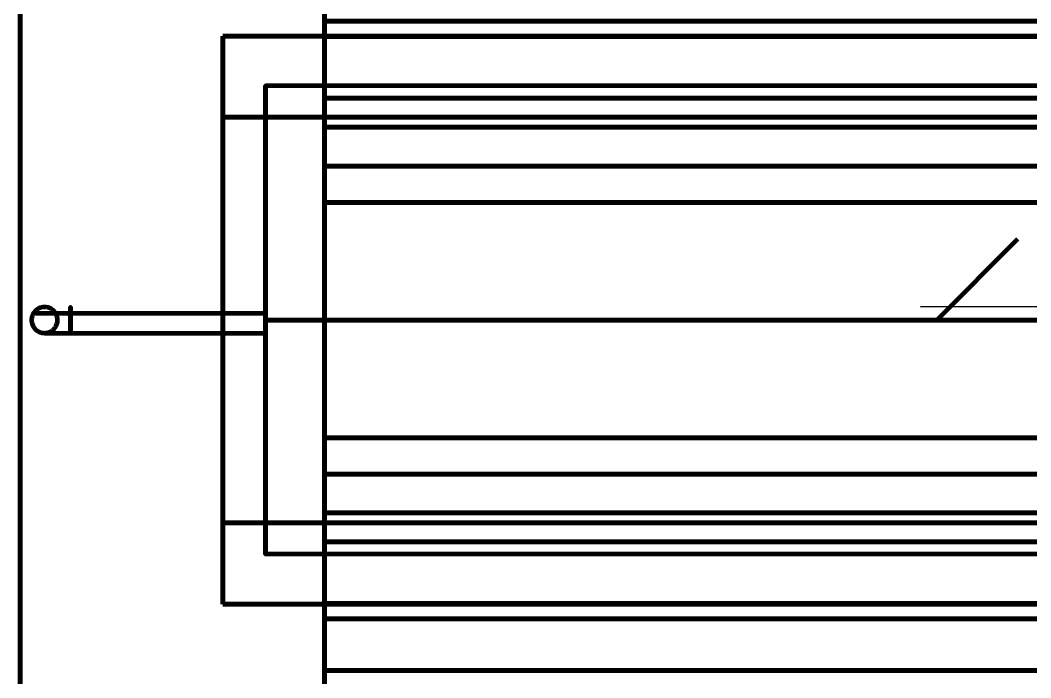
# Model space of a CAD drawing. Header units: inches. Extents: x -0.4 to 8, y -0.5 to 10.5.
# Drawn here: x 3.97 to 5.216, y 1.159 to 1.97 of the extents above; entities that cross this region are included whole.
import ezdxf

# ---------------------------------------------------------------- set-up
doc = ezdxf.new("R2010")
doc.units = ezdxf.units.IN
doc.header["$LTSCALE"] = 0.504853
doc.header["$MEASUREMENT"] = 0
for name, color, linetype in [('1', 7, 'Continuous'), ('2', 7, 'Continuous'), ('3', 7, 'Continuous'), ('65', 7, 'Continuous'), ('80', 7, 'Continuous')]:
    doc.layers.add(name, color=color, linetype=linetype)
doc.styles.get("Standard").update_dxf_attribs({"font": 'ROMANS.SHX'})

# ---------------------------------------------------------------- blocks, each defined once
blk = doc.blocks.new('H35')
at = {"color": 1, "linetype": 'Continuous', "lineweight": 211}
for p, q in [((-0.13, 0.13, 0.475), (-0.13, -4.14, 0.475)), ((-0.13, -4.14, 0.375), (-0.13, 0.13, 0.375)), ((-0.13, -4.14, 0.475), (-0.13, 0.13, 0.475)), ((-0.13, 0.13, 0.375), (-0.13, -4.14, 0.375)), ((0.12, -2.45, 0.375), (0.12, -3.15, 0.375)), ((0.12, -2.55, 0.475), (0.12, -2.45, 0.375)), ((0.12, -2.45, 0.375), (1.87, -2.45, 0.375)), ((1.87, -2.45, 0.375), (0.12, -2.45, 0.375)), ((0.12, -2.55, 0.475), (0.12, -2.45, 0.375)), ((0.12, -2.45, 0.375), (0.12, -3.15, 0.375)), ((1.87, -2.55, 0.475), (0.12, -2.55, 0.475)), ((0.12, -2.55, 0.475), (1.87, -2.55, 0.475)), ((0.12, -3.05, 0.475), (0.12, -2.55, 0.475)), ((0.12, -3.05, 0.475), (0.12, -2.55, 0.475)), ((0.12, -3.15, 0.375), (0.12, -3.05, 0.475)), ((1.87, -3.05, 0.475), (0.12, -3.05, 0.475)), ((0.12, -3.05, 0.475), (1.87, -3.05, 0.475)), ((0.12, -3.15, 0.375), (0.12, -3.05, 0.475)), ((1.87, -3.15, 0.375), (0.12, -3.15, 0.375)), ((0.12, -3.15, 0.375), (1.87, -3.15, 0.375))]:
    blk.add_line(p, q, dxfattribs=at)
blk = doc.blocks.new('H71')
at = {"color": 1, "linetype": 'Continuous', "lineweight": 211}
for p, q in [((0.245, -2.450498, 0.374445), (0.245, -2.349502, 0.374445)), ((0.245, -2.450498, 0.374445), (0.245, -2.349502, 0.374445)), ((0.245, -2.368198, 0.312445), (0.245, -2.431802, 0.312445)), ((0.245, -2.368198, 0.312445), (0.245, -2.431802, 0.312445)), ((0.245, -2.431802, 0.312445), (1.745, -2.431802, 0.312445)), ((1.745, -2.431802, 0.312445), (0.245, -2.431802, 0.312445)), ((0.245, -2.562463, 0.486312), (0.245, -2.450498, 0.374445)), ((0.245, -2.562463, 0.486312), (0.245, -2.450498, 0.374445)), ((0.245, -2.450498, 0.374445), (1.745, -2.450498, 0.374445)), ((1.745, -2.450498, 0.374445), (0.245, -2.450498, 0.374445)), ((0.245, -2.526576, 0.380541), (1.745, -2.526576, 0.380541)), ((1.745, -2.526576, 0.380541), (0.245, -2.526576, 0.380541)), ((0.245, -2.610225, 0.56734), (0.245, -2.562463, 0.486312)), ((1.745, -2.562463, 0.486312), (0.245, -2.562463, 0.486312)), ((0.245, -2.562463, 0.486312), (1.745, -2.562463, 0.486312)), ((0.245, -2.610225, 0.56734), (0.245, -2.562463, 0.486312)), ((0.245, -2.610225, 0.56734), (1.745, -2.610225, 0.56734)), ((1.745, -2.610225, 0.56734), (0.245, -2.610225, 0.56734)), ((1.745, -2.655005, 0.607603), (0.245, -2.655005, 0.607603)), ((0.245, -2.655005, 0.607603), (1.745, -2.655005, 0.607603)), ((1.745, -2.8, 0.577), (0.245, -2.8, 0.577)), ((0.245, -2.944994, 0.607603), (1.745, -2.944994, 0.607603)), ((1.745, -2.944994, 0.607603), (0.245, -2.944994, 0.607603)), ((1.745, -2.989774, 0.567341), (0.245, -2.989774, 0.567341)), ((0.245, -3.037537, 0.486312), (0.245, -2.989775, 0.567341)), ((0.245, -2.989775, 0.567341), (1.745, -2.989775, 0.567341)), ((0.245, -3.037537, 0.486312), (0.245, -2.989775, 0.567341)), ((0.245, -3.149502, 0.374445), (0.245, -3.037537, 0.486312)), ((1.745, -3.037537, 0.486312), (0.245, -3.037537, 0.486312)), ((0.245, -3.037537, 0.486312), (1.745, -3.037537, 0.486312)), ((0.245, -3.149502, 0.374445), (0.245, -3.037537, 0.486312)), ((1.745, -3.073424, 0.380541), (0.245, -3.073424, 0.380541)), ((0.245, -3.073424, 0.380541), (1.745, -3.073424, 0.380541)), ((0.245, -3.250498, 0.374445), (0.245, -3.149502, 0.374445)), ((1.745, -3.149502, 0.374445), (0.245, -3.149502, 0.374445)), ((0.245, -3.149502, 0.374445), (1.745, -3.149502, 0.374445)), ((0.245, -3.250498, 0.374445), (0.245, -3.149502, 0.374445)), ((0.245, -3.168198, 0.312445), (0.245, -3.231802, 0.312445)), ((0.245, -3.168198, 0.312445), (0.245, -3.231802, 0.312445)), ((1.745, -3.168198, 0.312445), (0.245, -3.168198, 0.312445)), ((0.245, -3.168198, 0.312445), (1.745, -3.168198, 0.312445)), ((0.245, -3.231802, 0.312445), (1.745, -3.231802, 0.312445)), ((1.745, -3.231802, 0.312445), (0.245, -3.231802, 0.312445))]:
    blk.add_line(p, q, dxfattribs=at)
at = {"color": 1, "linetype": 'Continuous', "lineweight": 211, "extrusion": (-1, 0, -1e-15)}
for centre, start, end in [((2.431802, 0.412445, -0.245), 269.999962, 341.395604), ((3.168198, 0.412445, -0.245), 198.604507, 270.000149)]:
    blk.add_arc(centre, 0.1, start, end, dxfattribs=at)
at = {"color": 1, "linetype": 'Continuous', "lineweight": 211, "extrusion": (-1, -1e-15, 6e-15)}
blk.add_arc((2.431802, 0.412445, -0.245), 0.1, 269.999962, 341.395604, dxfattribs=at)
at = {"color": 1, "linetype": 'Continuous', "lineweight": 211, "extrusion": (1, 0, 1e-15)}
blk.add_arc((-2.8, 0.2885, 0.245), 0.2885, 18.604519, 161.395452, dxfattribs=at)
at = {"color": 1, "linetype": 'Continuous', "lineweight": 211, "extrusion": (1, -1e-15, -1e-15)}
blk.add_arc((-2.8, 0.2885, 0.245), 0.2885, 18.604519, 161.395452, dxfattribs=at)
at = {"color": 1, "linetype": 'Continuous', "lineweight": 211, "extrusion": (-1, 1e-15, 1e-15)}
blk.add_arc((2.696373, 0.516561, -0.245), 0.1, 114.436333, 149.48299, dxfattribs=at)
at = {"color": 1, "linetype": 'Continuous', "lineweight": 211, "extrusion": (-1, -2.1e-14, -2.4e-14)}
blk.add_arc((2.696373, 0.516561, -0.245), 0.1, 114.436333, 149.48299, dxfattribs=at)
at = {"color": 1, "linetype": 'Continuous', "lineweight": 211, "extrusion": (-1, 0, 0)}
for centre, radius, start, end in [((2.8, 0.2885, -0.245), 0.3505, 65.563846, 114.436279), ((3.231802, 0.412445, -0.245), 0.1, 269.999962, 341.395604)]:
    blk.add_arc(centre, radius, start, end, dxfattribs=at)
at = {"color": 1, "linetype": 'Continuous', "lineweight": 211, "extrusion": (-1, -2e-15, -1.4e-14)}
blk.add_arc((2.8, 0.2885, -0.245), 0.3505, 65.563846, 114.436279, dxfattribs=at)
at = {"color": 1, "linetype": 'Continuous', "lineweight": 211, "extrusion": (-1, -1e-15, 1e-15)}
blk.add_arc((2.903627, 0.516561, -0.245), 0.1, 30.517096, 65.563753, dxfattribs=at)
at = {"color": 1, "linetype": 'Continuous', "lineweight": 211, "extrusion": (-1, -1e-15, 7e-15)}
blk.add_arc((2.903627, 0.516561, -0.245), 0.1, 30.517096, 65.563753, dxfattribs=at)
at = {"color": 1, "linetype": 'Continuous', "lineweight": 211, "extrusion": (-1, 3e-15, 2e-15)}
blk.add_arc((3.168198, 0.412445, -0.245), 0.1, 198.604507, 270.000149, dxfattribs=at)
at = {"color": 1, "linetype": 'Continuous', "lineweight": 211, "extrusion": (-1, -5e-15, -1e-15)}
blk.add_arc((3.231802, 0.412445, -0.245), 0.1, 269.999962, 341.395604, dxfattribs=at)
blk = doc.blocks.new('33703')
at = {"color": 1, "linetype": 'Continuous', "lineweight": 211}
for p, q in [((1.9275, 0.2885, 0.2885), (0.2725, 0.2885, 0.2885)), ((1.9275, 0.2885, 0.2885), (0.2725, 0.2885, 0.2885)), ((1.9275, 0.2885, 0.2885), (0.2725, 0.2885, 0.2885)), ((0.2725, 0, 0.577), (1.9275, 0, 0.577)), ((1.9275, 0), (0.2725, 0)), ((0.2725, 0, 0.577), (1.9275, 0, 0.577)), ((1.9275, 0), (0.2725, 0)), ((0.2725, 0, 0.577), (1.9275, 0, 0.577)), ((1.9275, 0), (0.2725, 0)), ((1.9275, -0.2885, 0.2885), (0.2725, -0.2885, 0.2885)), ((1.9275, -0.2885, 0.2885), (0.2725, -0.2885, 0.2885)), ((1.9275, -0.2885, 0.2885), (0.2725, -0.2885, 0.2885))]:
    blk.add_line(p, q, dxfattribs=at)
at = {"color": 1, "linetype": 'Continuous', "lineweight": 211, "extrusion": (-1, 0, 0)}
blk.add_circle((0, 0.2885, -0.2725), 0.2885, dxfattribs=at)
blk.add_circle((0, 0.2885, -0.2725), 0.2885, dxfattribs=at)
blk.add_circle((0, 0.2885, -0.2725), 0.2885, dxfattribs=at)
at = {"color": 1, "linetype": 'Continuous', "lineweight": 211, "extrusion": (1, 0, 0)}
blk.add_circle((0, 0.2885, 0.2725), 0.2885, dxfattribs=at)
at = {"layer": '1', "color": 2, "linetype": 'Continuous', "lineweight": 211}
for points, weights, knots in [([(0, -0.016, -0.082), (-0.027713, -0.016, -0.082), (-0.013856, 0.008, -0.082), (0, 0.032, -0.082), (0.013856, 0.008, -0.082), (0.027713, -0.016, -0.082), (0, -0.016, -0.082)], [1, 0.5, 1, 0.5, 1, 0.5, 1], [0, 0, 0, 0.33333333, 0.33333333, 0.66666667, 0.66666667, 1, 1, 1]), ([(0, -0.016, 0.2565), (-0.027713, -0.016, 0.2565), (-0.013856, 0.008, 0.2565), (0, 0.032, 0.2565), (0.013856, 0.008, 0.2565), (0.027713, -0.016, 0.2565), (0, -0.016, 0.2565)], [1, 0.5, 1, 0.5, 1, 0.5, 1], [0, 0, 0, 0.33333333, 0.33333333, 0.66666667, 0.66666667, 1, 1, 1]), ([(0.032, -0.016, 0.2885), (0.032, -0.016, 0.316213), (0.032, 0.008, 0.302356), (0.032, 0.032, 0.2885), (0.032, 0.008, 0.274644), (0.032, -0.016, 0.260787), (0.032, -0.016, 0.2885)], [1, 0.5, 1, 0.5, 1, 0.5, 1], [0, 0, 0, 0.33333333, 0.33333333, 0.66666667, 0.66666667, 1, 1, 1]), ([(0.2725, -0.016, 0.2885), (0.2725, -0.016, 0.260787), (0.2725, 0.008, 0.274644), (0.2725, 0.032, 0.2885), (0.2725, 0.008, 0.302356), (0.2725, -0.016, 0.316213), (0.2725, -0.016, 0.2885)], [1, 0.5, 1, 0.5, 1, 0.5, 1], [0, 0, 0, 0.33333333, 0.33333333, 0.66666667, 0.66666667, 1, 1, 1]), ([(0.2725, 0.008, 0.302356), (0.15225, 0.008, 0.302356), (0.032, 0.008, 0.302356), (-0.013856, 0.008, 0.302356), (-0.013856, 0.008, 0.2565), (-0.013856, 0.008, 0.08725), (-0.013856, 0.008, -0.082)], [1, 1, 1, 0.707106781187, 1, 1, 1], [0, 0, 0, 0.38525933, 0.38525933, 0.4577535, 0.4577535, 1, 1, 1]), ([(0.2725, 0.008, 0.274644), (0.15225, 0.008, 0.274644), (0.032, 0.008, 0.274644), (0.013856, 0.008, 0.274644), (0.013856, 0.008, 0.2565), (0.013856, 0.008, 0.08725), (0.013856, 0.008, -0.082)], [1, 1, 1, 0.707106781187, 1, 1, 1], [0, 0, 0, 0.38525933, 0.38525933, 0.4577535, 0.4577535, 1, 1, 1]), ([(0, -0.016, -0.082), (0, -0.016, 0.08725), (0, -0.016, 0.2565), (0, -0.016, 0.2885), (0.032, -0.016, 0.2885), (0.15225, -0.016, 0.2885), (0.2725, -0.016, 0.2885)], [1, 1, 1, 0.707106781187, 1, 1, 1], [0, 0, 0, 0.5422465, 0.5422465, 0.61474067, 0.61474067, 1, 1, 1])]:
    blk.add_rational_spline(points, weights, degree=2, knots=knots, dxfattribs=at)
at = {"layer": '2', "color": 2, "linetype": 'Continuous', "lineweight": 211}
blk.add_line((1.1, 0, 0.2885), (1.2, 0.1, 0.3885), dxfattribs=at)
blk.add_point((1.1, 0, 0.2885), dxfattribs=at)
at = {"layer": '3', "color": 2, "linetype": 'Continuous', "lineweight": 211, "insert": (0, 0.02), "char_height": 0.02, "attachment_point": 1}
blk.add_mtext('{\\W210.000000;1}', dxfattribs=at)

msp = doc.modelspace()

# ---------------------------------------------------------------- block references
at = {"layer": '65', "color": 8, "linetype": 'Continuous', "lineweight": 211}
msp.add_blockref('33703', (4, 1.6), dxfattribs=at)
at = {"layer": '80', "color": 8, "linetype": 'Continuous', "lineweight": 211}
for name in ['H35', 'H71']:
    msp.add_blockref(name, (4.1, 4.4), dxfattribs=at)

doc.saveas('drawing.dxf')
